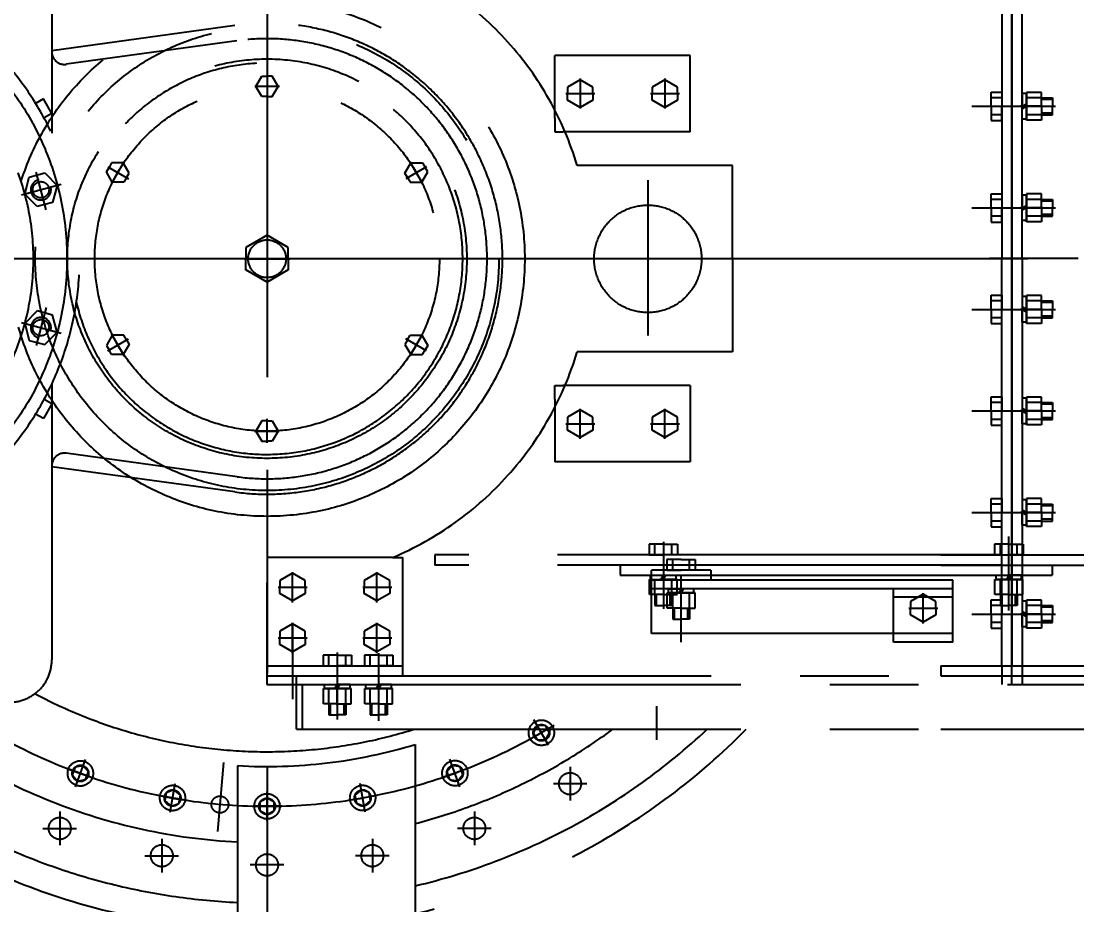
# Model space of a CAD drawing. Header units: millimetres. Extents: x 0 to 29400, y -802 to 20790.
# Drawn here: x 10849 to 12097, y 11105 to 12150 of the extents above; entities that cross this region are included whole.
import ezdxf

# ---------------------------------------------------------------- set-up
doc = ezdxf.new("R2010")
doc.units = ezdxf.units.MM
doc.header["$LTSCALE"] = 700
doc.linetypes.add('K', pattern=[2.5, 1.25, -0.25, 0.25, -0.25, 0.25, -0.25])
for name, color, linetype in [('01', 7, 'Continuous'), ('02', 1, 'Continuous'), ('07', 6, 'K'), ('08', 1, 'Continuous'), ('11', 3, 'Continuous')]:
    doc.layers.add(name, color=color, linetype=linetype)
doc.styles.get("Standard").update_dxf_attribs({"font": 'isocp', "width": 0.707, "bigfont": 'intecad.shx'})
doc.dimstyles.new('INTE', dxfattribs={"dimscale": 70, "dimtxt": 3.5, "dimasz": 3, "dimexe": 3, "dimexo": 0, "dimgap": 1, "dimtad": 1, "dimdec": 0, "dimdsep": 46, "dimtxsty": 'Standard', "dimcen": 0, "dimclrd": 1, "dimclre": 1, "dimclrt": 3, "dimadec": 0, "dimazin": 0, "dimtfac": 1, "dimtdec": 0, "dimtmove": 0, "dimatfit": 0, "dimfxl": 1, "dimarcsym": 0})

# ---------------------------------------------------------------- blocks, each defined once
blk = doc.blocks.new('*D641')
at = {"layer": '02', "color": 1, "linetype": 'Continuous', "lineweight": -2, "ltscale": 1.166667}
for p, q in [((17799.9, 11633.2), (17799.9, 4089.9)), ((4466.3, 10921.1), (4466.3, 4089.9)), ((17589.9, 4299.9), (4676.3, 4299.9))]:
    blk.add_line(p, q, dxfattribs=at)
at = {"layer": '02', "color": 1, "linetype": 'Continuous', "ltscale": 1.166667}
for points in [[(4676.3, 4334.9), (4676.3, 4264.9), (4466.3, 4299.9)], [(17589.9, 4334.9), (17589.9, 4264.9), (17799.9, 4299.9)]]:
    blk.add_solid(points, dxfattribs=at)
at = {"layer": 'Defpoints', "color": 0, "linetype": 'Continuous', "ltscale": 1.166667}
for p in [(17799.9, 11633.2), (4466.3, 10921.1), (4466.3, 4299.9)]:
    blk.add_point(p, dxfattribs=at)
at = {"layer": '02', "color": 3, "linetype": 'Continuous', "ltscale": 1.166667, "insert": (11133.1, 4492.4), "char_height": 245, "attachment_point": 5}
blk.add_mtext('13334', dxfattribs=at)
blk = doc.blocks.new('werwerwer')
at = {"layer": '07', "color": 6, "linetype": 'K'}
for p, q in [((11676.5, 10160.9), (11676.5, 8691.7)), ((9250.4, 9425.9), (18501, 9425.9))]:
    blk.add_line(p, q, dxfattribs=at)
for radius in [304.5, 274, 236]:
    blk.add_circle((11676.5, 9425.9), radius, dxfattribs=at)
blk.add_arc((11676.5, 9426.3), 793.8, 44.4216, 315.4917, dxfattribs=at)
blk = doc.blocks.new('werwr')
at = {"layer": '07', "color": 6, "linetype": 'K'}
for p, q in [((18431, 19948.3), (18431, 18350.4)), ((18176.6, 19621.9), (18176.6, 19296.1)), ((18392.9, 19423.5), (18176.6, 19393.6)), ((18395.4, 19405.5), (18193.6, 19377.6)), ((18431, 19365.4), (18431, 19337.2)), ((18445.6, 19351.6), (18416.7, 19351.6)), ((18417.9, 19351.6), (18424.8, 19363.6)), ((18424.8, 19339.6), (18417.9, 19351.6)), ((18424.8, 19363.6), (18431, 19363.6)), ((18437.1, 19363.6), (18431, 19363.6)), ((18444.1, 19351.6), (18437.1, 19363.6)), ((18437.1, 19339.6), (18444.1, 19351.6)), ((18431, 19339.6), (18424.8, 19339.6)), ((18431, 19339.6), (18437.1, 19339.6)), ((18166.6, 19336.8), (18157.5, 19331.5)), ((18166.6, 19336.8), (18157.5, 19331.5)), ((18176.6, 19319.4), (18166.6, 19336.8)), ((18176.6, 19319.4), (18167.5, 19314.2)), ((18241.1, 19250.4), (18244.2, 19255.8)), ((18242.7, 19256.6), (18267.1, 19242.5)), ((18247.2, 19261.1), (18244.2, 19255.8)), ((18261.1, 19261.1), (18247.2, 19261.1)), ((18261.9, 19262.5), (18247.4, 19237.4)), ((18268, 19249.1), (18261.1, 19261.1)), ((18593.9, 19249.1), (18600.9, 19261.1)), ((18619.3, 19256.6), (18594.9, 19242.5)), ((18614.7, 19237.1), (18600.3, 19262.1)), ((18600.9, 19261.1), (18614.7, 19261.1)), ((18614.7, 19261.1), (18617.8, 19255.8)), ((18620.9, 19250.4), (18617.8, 19255.8)), ((18144.6, 19224.3), (18150, 19244.4)), ((18150, 19244.4), (18168.2, 19249.3)), ((18170.1, 19205.7), (18158.2, 19250.3)), ((18168.2, 19249.3), (18182.8, 19234.6)), ((18248, 19238.4), (18241.1, 19250.4)), ((18265, 19243.8), (18261.9, 19238.4)), ((18265, 19243.8), (18268, 19249.1)), ((18597, 19243.8), (18593.9, 19249.1)), ((18597, 19243.8), (18600.1, 19238.4)), ((18613.9, 19238.4), (18620.9, 19250.4)), ((18881, 19240.8), (18881, 19057.1)), ((18140.8, 19223.3), (18187.7, 19235.9)), ((18182.8, 19234.6), (18177.5, 19214.5)), ((18261.9, 19238.4), (18248, 19238.4)), ((18600.1, 19238.4), (18613.9, 19238.4)), ((18159.3, 19209.6), (18144.6, 19224.3)), ((18177.5, 19214.5), (18159.3, 19209.6)), ((18431, 19177.2), (18431, 19119)), ((18431, 19175.6), (18406, 19161.2)), ((18456, 19161.2), (18431, 19175.6)), ((18406, 19161.2), (18406, 19147.9)), ((18456, 19147.9), (18456, 19161.2)), ((18240.3, 19147.9), (17423.3, 19147.9)), ((19219.1, 19147.9), (17477.4, 19147.9)), ((18477.6, 19147.9), (18385.1, 19147.9)), ((18404.2, 19147.9), (18458.4, 19147.9)), ((18406, 19134.7), (18406, 19147.9)), ((18456, 19147.9), (18456, 19134.7)), ((18431, 19120.2), (18406, 19134.7)), ((18456, 19134.7), (18431, 19120.2)), ((18170.1, 19090.2), (18158.2, 19045.5)), ((18159.3, 19086.2), (18144.6, 19071.5)), ((18177.5, 19081.3), (18159.3, 19086.2)), ((18182.8, 19061.3), (18177.5, 19081.3)), ((18140.8, 19072.5), (18187.7, 19060)), ((18144.6, 19071.5), (18150, 19051.4)), ((18168.2, 19046.6), (18182.8, 19061.3)), ((18248, 19057.4), (18241.1, 19045.4)), ((18242.7, 19039.2), (18267.1, 19053.3)), ((18247.2, 19058.8), (18261.7, 19033.7)), ((18261.9, 19057.4), (18248, 19057.4)), ((18265, 19052.1), (18261.9, 19057.4)), ((18265, 19052.1), (18268, 19046.7)), ((18597, 19052.1), (18593.9, 19046.7)), ((18619.3, 19039.2), (18594.9, 19053.3)), ((18597, 19052.1), (18600.1, 19057.4)), ((18600.1, 19033.4), (18614.5, 19058.4)), ((18600.1, 19057.4), (18613.9, 19057.4)), ((18613.9, 19057.4), (18620.9, 19045.4)), ((18150, 19051.4), (18168.2, 19046.6)), ((18241.1, 19045.4), (18244.2, 19040.1)), ((18247.2, 19034.7), (18244.2, 19040.1)), ((18268, 19046.7), (18261.1, 19034.7)), ((18593.9, 19046.7), (18600.9, 19034.7)), ((18614.7, 19034.7), (18617.8, 19040.1)), ((18620.9, 19045.4), (18617.8, 19040.1)), ((18261.1, 19034.7), (18247.2, 19034.7)), ((18600.9, 19034.7), (18614.7, 19034.7)), ((18176.6, 18999.7), (18176.6, 18673.9)), ((18176.6, 18976.4), (18167.5, 18981.6)), ((18176.6, 18976.4), (18166.6, 18959.1)), ((18166.6, 18959.1), (18157.5, 18964.3)), ((18424.8, 18956.2), (18417.9, 18944.2)), ((18431, 18956.2), (18424.8, 18956.2)), ((18431, 18930.5), (18431, 18958.7)), ((18431, 18956.2), (18437.1, 18956.2)), ((18437.1, 18956.2), (18444.1, 18944.2)), ((18416.3, 18944.2), (18445.3, 18944.2)), ((18417.9, 18944.2), (18424.8, 18932.2)), ((18444.1, 18944.2), (18437.1, 18932.2)), ((18424.8, 18932.2), (18431, 18932.2)), ((18437.1, 18932.2), (18431, 18932.2)), ((18395.6, 18890.3), (18193.6, 18918)), ((18392.9, 18872.3), (18176.6, 18902.2)), ((18891.4, 18619.1), (18891.4, 18579.4)), ((18763.7, 18573), (18746.4, 18602.9)), ((18770.3, 18596.5), (18740.8, 18579.5)), ((18750.3, 18596.2), (18745.4, 18587.8)), ((18760, 18596.2), (18750.3, 18596.2)), ((18764.9, 18587.8), (18760, 18596.2)), ((18745.4, 18587.8), (18750.3, 18579.4)), ((18750.3, 18579.4), (18760, 18579.4)), ((18760, 18579.4), (18764.9, 18587.8)), ((18606, 18574), (18606, 18297.9)), ((18204.6, 18523.8), (18216.4, 18556.2)), ((18658.8, 18524.1), (18647, 18556.4)), ((18226.8, 18533.8), (18194.8, 18545.5)), ((18204.1, 18547.3), (18200.8, 18538.1)), ((18213.7, 18548.9), (18204.1, 18547.3)), ((18220, 18541.5), (18213.7, 18548.9)), ((18216.6, 18532.4), (18220, 18541.5)), ((18379.6, 18552.6), (18372.5, 18471.3)), ((18396, 18548.9), (18396, 18297.9)), ((18669.4, 18546), (18637.4, 18534.4)), ((18649.6, 18549.2), (18643.4, 18541.7)), ((18643.4, 18541.7), (18646.7, 18532.6)), ((18659.2, 18547.5), (18649.6, 18549.2)), ((18662.5, 18538.4), (18659.2, 18547.5)), ((18789.1, 18547.5), (18789.1, 18507.8)), ((18200.8, 18538.1), (18207.1, 18530.7)), ((18207.1, 18530.7), (18216.6, 18532.4)), ((18646.7, 18532.6), (18656.3, 18530.9)), ((18656.3, 18530.9), (18662.5, 18538.4)), ((18311.9, 18516.9), (18310.2, 18507.4)), ((18321, 18520.3), (18311.9, 18516.9)), ((18316.4, 18493.9), (18322.4, 18527.8)), ((18328.5, 18514), (18321, 18520.3)), ((18328.5, 18514), (18321, 18520.3)), ((18431, 18483.9), (18431, 18518.3)), ((18542.4, 18520.4), (18534.9, 18514.1)), ((18547, 18494.1), (18541, 18528)), ((18551.5, 18517.1), (18542.4, 18520.4)), ((18553.2, 18507.5), (18551.5, 18517.1)), ((18809, 18527.6), (18769.3, 18527.6)), ((18336.5, 18507.7), (18303, 18513.6)), ((18310.2, 18507.4), (18317.7, 18501.1)), ((18317.7, 18501.1), (18326.8, 18504.4)), ((18326.8, 18504.4), (18328.5, 18514)), ((18326.8, 18504.4), (18328.5, 18514)), ((18431, 18510.6), (18422.6, 18505.8)), ((18422.6, 18505.8), (18422.6, 18496.1)), ((18439.4, 18505.8), (18431, 18510.6)), ((18439.4, 18496.1), (18439.4, 18505.8)), ((18561.2, 18513.8), (18527.7, 18507.9)), ((18534.9, 18514.1), (18536.6, 18504.6)), ((18536.6, 18504.6), (18545.7, 18501.2)), ((18545.7, 18501.2), (18553.2, 18507.5)), ((18186, 18494.7), (18186, 18455)), ((18448.4, 18500.9), (18414.4, 18500.9)), ((18422.6, 18496.1), (18431, 18491.2)), ((18431, 18491.2), (18439.4, 18496.1)), ((18676, 18494.7), (18676, 18455)), ((18166.1, 18474.8), (18205.9, 18474.8)), ((18695.8, 18474.8), (18656.1, 18474.8)), ((18306.6, 18462.4), (18306.6, 18422.7)), ((18555.4, 18462.4), (18555.4, 18422.7)), ((18286.7, 18442.5), (18326.5, 18442.5)), ((18431, 18451.5), (18431, 18411.8)), ((18575.2, 18442.5), (18535.5, 18442.5)), ((18450.8, 18431.6), (18411.1, 18431.6))]:
    blk.add_line(p, q, dxfattribs=at)
for centre, radius in [((17859.5, 19148.1), 335), ((17859.5, 19147.9), 295), ((18431, 19147.9), 203.7), ((18163.7, 19229.4), 9.6), ((18881, 19147.8), 63.5), ((18431, 19147.9), 22.3), ((18163.7, 19066.4), 9.6), ((18755.2, 18587.8), 15), ((18755.2, 18587.8), 9.72), ((18210.4, 18539.8), 15), ((18653, 18540.1), 15), ((18210.4, 18539.8), 9.72), ((18653, 18540.1), 9.72), ((18789.1, 18527.6), 13), ((18319.3, 18510.7), 15), ((18319.3, 18510.7), 9.72), ((18431, 18500.9), 15), ((18544, 18510.8), 15), ((18544, 18510.8), 9.72), ((18375.3, 18503), 10), ((18431, 18500.9), 9.72), ((18186, 18474.8), 13), ((18676, 18474.8), 13), ((18306.6, 18442.5), 13), ((18555.4, 18442.5), 13), ((18431, 18431.6), 13)]:
    blk.add_circle(centre, radius, dxfattribs=at)
for centre, radius, start, end in [((17859.5, 19147.9), 350, 213.6419, 146.3581), ((18431, 19147.9), 278.2, 262.1367, 97.8633), ((18431, 19147.9), 260, 262.1902, 97.8582), ((18191.6, 19392.5), 15, 180, 277.8582), ((18431, 19147.9), 231.2, 192.9334, 167.0666), ((18163.7, 19229.4), 12, 100.2195, 19.785), ((18163.7, 19066.4), 12, 340.215, 259.7805), ((18191.6, 18903.2), 15, 82.1902, 180), ((18126.6, 18673.9), 50, 270, 0), ((18431, 19147.9), 582.5, 241.9102, 287.3489), ((18431, 19147.9), 761.4, 223.4918, 267.3651), ((18431, 19147.9), 690, 229.4131, 267.0924), ((18431, 19147.9), 647, 234.0854, 300.7562), ((18431, 19147.9), 690, 284.692, 306.3127), ((18431, 19147.9), 761.4, 283.2885, 313.09), ((18431, 19147.9), 600, 266.6558, 286.9578)]:
    blk.add_arc(centre, radius, start, end, dxfattribs=at)
blk = doc.blocks.new('w34')
at = {"layer": '07', "color": 6, "linetype": 'K', "ltscale": 0.6}
for p, q in [((10343.5, 34105.9), (10343.5, 34608.9)), ((10319.5, 34455.9), (10319.5, 34105.9)), ((10331.5, 34455.9), (10331.5, 34105.9)), ((10331.5, 34105.9), (10331.5, 34455.9)), ((9951.1, 34345.9), (9791.1, 34345.9)), ((9791.1, 34271.9), (9791.1, 34345.9)), ((9951.1, 34255.9), (9951.1, 34345.9)), ((10307, 34285.9), (10307, 34302.6)), ((10307, 34302.6), (10319.5, 34302.6)), ((10319.5, 34302.6), (10319.5, 34285.9)), ((10343.5, 34301), (10343.5, 34285.9)), ((10348.5, 34301), (10343.5, 34301)), ((10366.5, 34302.3), (10348.5, 34302.3)), ((10348.5, 34302.3), (10348.5, 34285.9)), ((10348.5, 34285.9), (10348.5, 34301)), ((10366.5, 34285.9), (10366.5, 34302.3)), ((10319.5, 34295.9), (10307, 34295.9)), ((10343.5, 34285.9), (10348.5, 34288.8)), ((10366.5, 34295.9), (10348.5, 34295.9)), ((10366.5, 34295.9), (10379.5, 34295.9)), ((10379.5, 34293.9), (10366.5, 34293.9)), ((10379.5, 34295.9), (10379.5, 34285.9)), ((10283.9, 34285.9), (10374.1, 34285.9)), ((10303.9, 34285.9), (10383.1, 34285.9)), ((10307, 34285.9), (10307, 34269.1)), ((10319.5, 34275.9), (10307, 34275.9)), ((10319.5, 34269.1), (10319.5, 34285.9)), ((10350.6, 34285.9), (10341.4, 34285.9)), ((10343.5, 34270.8), (10343.5, 34285.9)), ((10348.5, 34285.9), (10343.5, 34283)), ((10367.6, 34285.9), (10347.5, 34285.9)), ((10348.5, 34269.4), (10348.5, 34285.9)), ((10348.5, 34285.9), (10348.5, 34270.8)), ((10366.5, 34275.9), (10348.5, 34275.9)), ((10366.5, 34285.9), (10366.5, 34269.4)), ((10379.5, 34277.9), (10366.5, 34277.9)), ((10366.5, 34275.9), (10379.5, 34275.9)), ((10379.5, 34275.9), (10379.5, 34285.9)), ((9791.1, 34271.9), (9791.1, 34255.9)), ((10307, 34269.1), (10319.5, 34269.1)), ((10348.5, 34270.8), (10343.5, 34270.8)), ((10366.5, 34269.4), (10348.5, 34269.4)), ((9791.1, 34255.9), (9800.7, 34255.9)), ((9951.1, 34255.9), (9800.7, 34255.9)), ((10001.1, 34215.9), (9817.6, 34215.9)), ((10001.1, 34105.9), (10001.1, 34215.9)), ((10307, 34182.6), (10319.5, 34182.6)), ((10307, 34165.9), (10307, 34182.6)), ((10319.5, 34175.9), (10307, 34175.9)), ((10319.5, 34182.6), (10319.5, 34165.9)), ((10348.5, 34181), (10343.5, 34181)), ((10343.5, 34181), (10343.5, 34165.9)), ((10366.5, 34182.3), (10348.5, 34182.3)), ((10348.5, 34182.3), (10348.5, 34165.9)), ((10348.5, 34165.9), (10348.5, 34181)), ((10366.5, 34175.9), (10348.5, 34175.9)), ((10366.5, 34165.9), (10366.5, 34182.3)), ((10366.5, 34175.9), (10379.5, 34175.9)), ((10379.5, 34173.9), (10366.5, 34173.9)), ((10379.5, 34175.9), (10379.5, 34165.9)), ((10283.9, 34165.9), (10374.1, 34165.9)), ((10303.9, 34165.9), (10383.1, 34165.9)), ((10307, 34165.9), (10307, 34149.1)), ((10319.5, 34149.1), (10319.5, 34165.9)), ((10350.6, 34165.9), (10341.4, 34165.9)), ((10343.5, 34165.9), (10348.5, 34168.8)), ((10348.5, 34165.9), (10343.5, 34163)), ((10343.5, 34150.8), (10343.5, 34165.9)), ((10367.6, 34165.9), (10347.5, 34165.9)), ((10348.5, 34165.9), (10348.5, 34150.8)), ((10348.5, 34149.4), (10348.5, 34165.9)), ((10366.5, 34165.9), (10366.5, 34149.4)), ((10379.5, 34155.9), (10379.5, 34165.9)), ((10319.5, 34155.9), (10307, 34155.9)), ((10307, 34149.1), (10319.5, 34149.1)), ((10348.5, 34150.8), (10343.5, 34150.8)), ((10366.5, 34155.9), (10348.5, 34155.9)), ((10366.5, 34149.4), (10348.5, 34149.4)), ((10379.5, 34157.9), (10366.5, 34157.9)), ((10366.5, 34155.9), (10379.5, 34155.9)), ((10001.1, 34105.9), (10001.1, 33995.9)), ((12299.8, 34105.9), (10302, 34105.9)), ((10319.5, 33624.9), (10319.5, 34105.9)), ((10331.5, 34105.9), (10331.5, 33624.9)), ((10331.5, 33624.9), (10331.5, 34105.9)), ((10343.5, 34105.9), (10343.5, 33602.9)), ((10307, 34045.9), (10307, 34062.6)), ((10307, 34062.6), (10319.5, 34062.6)), ((10319.5, 34062.6), (10319.5, 34045.9)), ((10348.5, 34062.3), (10348.5, 34045.9)), ((10366.5, 34062.3), (10348.5, 34062.3)), ((10366.5, 34045.9), (10366.5, 34062.3)), ((10319.5, 34055.9), (10307, 34055.9)), ((10343.5, 34061), (10343.5, 34045.9)), ((10348.5, 34061), (10343.5, 34061)), ((10348.5, 34045.9), (10348.5, 34061)), ((10366.5, 34055.9), (10348.5, 34055.9)), ((10366.5, 34055.9), (10379.5, 34055.9)), ((10379.5, 34053.9), (10366.5, 34053.9)), ((10379.5, 34055.9), (10379.5, 34045.9)), ((10283.9, 34045.9), (10374.1, 34045.9)), ((10303.9, 34045.9), (10383.1, 34045.9)), ((10307, 34045.9), (10307, 34029.1)), ((10319.5, 34029.1), (10319.5, 34045.9)), ((10350.6, 34045.9), (10341.4, 34045.9)), ((10348.5, 34045.9), (10343.5, 34048.8)), ((10343.5, 34045.9), (10348.5, 34043)), ((10343.5, 34030.8), (10343.5, 34045.9)), ((10367.6, 34045.9), (10347.5, 34045.9)), ((10348.5, 34029.4), (10348.5, 34045.9)), ((10348.5, 34045.9), (10348.5, 34030.8)), ((10366.5, 34045.9), (10366.5, 34029.4)), ((10379.5, 34037.9), (10366.5, 34037.9)), ((10379.5, 34035.9), (10379.5, 34045.9)), ((10319.5, 34035.9), (10307, 34035.9)), ((10307, 34029.1), (10319.5, 34029.1)), ((10348.5, 34030.8), (10343.5, 34030.8)), ((10366.5, 34035.9), (10348.5, 34035.9)), ((10366.5, 34029.4), (10348.5, 34029.4)), ((10366.5, 34035.9), (10379.5, 34035.9)), ((10001.1, 33995.9), (9817.6, 33995.9)), ((9791.1, 33955.9), (9800.7, 33955.9)), ((9791.1, 33939.9), (9791.1, 33955.9)), ((9951.1, 33955.9), (9800.7, 33955.9)), ((9951.1, 33955.9), (9951.1, 33865.9)), ((9791.1, 33939.9), (9791.1, 33865.9)), ((10307, 33925.9), (10307, 33942.6)), ((10307, 33942.6), (10319.5, 33942.6)), ((10319.5, 33942.6), (10319.5, 33925.9)), ((10343.5, 33941), (10343.5, 33925.9)), ((10348.5, 33941), (10343.5, 33941)), ((10366.5, 33942.3), (10348.5, 33942.3)), ((10348.5, 33942.3), (10348.5, 33925.9)), ((10348.5, 33925.9), (10348.5, 33941)), ((10366.5, 33925.9), (10366.5, 33942.3)), ((10283.9, 33925.9), (10374.1, 33925.9)), ((10303.9, 33925.9), (10383.1, 33925.9)), ((10319.5, 33935.9), (10307, 33935.9)), ((10307, 33925.9), (10307, 33909.1)), ((10319.5, 33909.1), (10319.5, 33925.9)), ((10350.6, 33925.9), (10341.4, 33925.9)), ((10348.5, 33925.9), (10343.5, 33928.8)), ((10343.5, 33925.9), (10348.5, 33923)), ((10343.5, 33910.8), (10343.5, 33925.9)), ((10367.6, 33925.9), (10347.5, 33925.9)), ((10366.5, 33935.9), (10348.5, 33935.9)), ((10348.5, 33925.9), (10348.5, 33910.8)), ((10348.5, 33909.4), (10348.5, 33925.9)), ((10366.5, 33935.9), (10379.5, 33935.9)), ((10379.5, 33933.9), (10366.5, 33933.9)), ((10366.5, 33925.9), (10366.5, 33909.4)), ((10379.5, 33935.9), (10379.5, 33925.9)), ((10379.5, 33915.9), (10379.5, 33925.9)), ((10319.5, 33915.9), (10307, 33915.9)), ((10366.5, 33915.9), (10348.5, 33915.9)), ((10379.5, 33917.9), (10366.5, 33917.9)), ((10366.5, 33915.9), (10379.5, 33915.9)), ((10307, 33909.1), (10319.5, 33909.1)), ((10348.5, 33910.8), (10343.5, 33910.8)), ((10366.5, 33909.4), (10348.5, 33909.4)), ((9951.1, 33865.9), (9791.1, 33865.9)), ((10307, 33805.9), (10307, 33822.6)), ((10307, 33822.6), (10319.5, 33822.6)), ((10319.5, 33815.9), (10307, 33815.9)), ((10319.5, 33822.6), (10319.5, 33805.9)), ((10348.5, 33821), (10343.5, 33821)), ((10343.5, 33821), (10343.5, 33805.9)), ((10366.5, 33822.3), (10348.5, 33822.3)), ((10348.5, 33822.3), (10348.5, 33805.9)), ((10348.5, 33805.9), (10348.5, 33821)), ((10366.5, 33815.9), (10348.5, 33815.9)), ((10366.5, 33805.9), (10366.5, 33822.3)), ((10366.5, 33815.9), (10379.5, 33815.9)), ((10379.5, 33813.9), (10366.5, 33813.9)), ((10379.5, 33815.9), (10379.5, 33805.9)), ((10283.9, 33805.9), (10374.1, 33805.9)), ((10303.9, 33805.9), (10383.1, 33805.9)), ((10307, 33805.9), (10307, 33789.1)), ((10319.5, 33789.1), (10319.5, 33805.9)), ((10350.6, 33805.9), (10341.4, 33805.9)), ((10348.5, 33805.9), (10343.5, 33808.8)), ((10343.5, 33805.9), (10348.5, 33803)), ((10343.5, 33790.8), (10343.5, 33805.9)), ((10367.6, 33805.9), (10347.5, 33805.9)), ((10348.5, 33789.4), (10348.5, 33805.9)), ((10348.5, 33805.9), (10348.5, 33790.8)), ((10366.5, 33805.9), (10366.5, 33789.4)), ((10379.5, 33795.9), (10379.5, 33805.9)), ((10319.5, 33795.9), (10307, 33795.9)), ((10307, 33789.1), (10319.5, 33789.1)), ((10348.5, 33790.8), (10343.5, 33790.8)), ((10366.5, 33795.9), (10348.5, 33795.9)), ((10366.5, 33789.4), (10348.5, 33789.4)), ((10379.5, 33797.9), (10366.5, 33797.9)), ((10366.5, 33795.9), (10379.5, 33795.9)), ((10327.8, 33690.1), (10327.8, 33777.7)), ((9902.7, 33768.4), (9902.7, 33755.9)), ((9919.5, 33768.4), (9902.7, 33768.4)), ((9909.5, 33755.9), (9909.5, 33768.4)), ((9919.5, 33771.4), (9919.5, 33692.3)), ((9919.5, 33768.4), (9936.3, 33768.4)), ((9929.5, 33755.9), (9929.5, 33768.4)), ((9936.3, 33768.4), (9936.3, 33755.9)), ((10311, 33768.4), (10311, 33755.9)), ((10327.8, 33768.4), (10311, 33768.4)), ((10317.8, 33755.9), (10317.8, 33768.4)), ((10327.8, 33768.4), (10344.6, 33768.4)), ((10337.8, 33755.9), (10337.8, 33768.4)), ((10344.6, 33768.4), (10344.6, 33755.9)), ((9599.6, 33752.9), (9451.1, 33752.9)), ((9599.6, 33752.9), (9611.1, 33752.9)), ((9611.1, 33752.9), (9611.1, 33624.9)), ((10319.5, 33755.9), (9649.5, 33755.9)), ((10319.5, 33755.9), (9649.5, 33755.9)), ((9649.5, 33755.9), (9649.5, 33743.9)), ((9649.5, 33755.9), (9649.5, 33743.9)), ((9902.7, 33755.9), (9919.5, 33755.9)), ((9936.3, 33755.9), (9919.5, 33755.9)), ((9940.6, 33750.4), (9923.8, 33750.4)), ((9923.8, 33750.4), (9923.8, 33737.9)), ((9940.6, 33750.4), (9923.8, 33750.4)), ((9930.6, 33737.9), (9930.6, 33750.4)), ((9940.6, 33750.4), (9957.3, 33750.4)), ((9950.6, 33737.9), (9950.6, 33750.4)), ((9957.3, 33750.4), (9957.3, 33737.9)), ((10247.5, 33755.9), (10851.5, 33755.9)), ((10311, 33755.9), (10327.8, 33755.9)), ((10344.6, 33755.9), (10327.8, 33755.9)), ((10319.5, 33743.9), (9649.5, 33743.9)), ((10319.5, 33743.9), (9649.5, 33743.9)), ((9868.5, 33743.9), (9868.5, 33731.9)), ((9975.6, 33737.9), (9905.6, 33737.9)), ((9905.6, 33662.9), (9905.6, 33737.9)), ((9923.8, 33737.9), (9940.6, 33737.9)), ((9957.3, 33737.9), (9940.6, 33737.9)), ((9975.6, 33737.9), (9975.6, 33725.9)), ((10247.5, 33743.9), (10851.5, 33743.9)), ((10378.9, 33743.9), (10378.9, 33731.9)), ((9868.5, 33731.9), (10378.9, 33731.9)), ((9903, 33708.9), (9903, 33726.9)), ((9903, 33726.8), (9919.5, 33726.8)), ((9904.4, 33726.9), (9904.4, 33731.9)), ((10261.5, 33725.9), (9905.6, 33725.9)), ((9909.5, 33708.9), (9909.5, 33726.9)), ((9919.5, 33731.9), (9916.6, 33726.9)), ((9919.5, 33726.9), (9922.4, 33731.9)), ((9936, 33726.9), (9919.5, 33726.9)), ((9919.5, 33726.9), (9934.6, 33726.9)), ((9929.5, 33708.9), (9929.5, 33726.9)), ((9934.6, 33726.9), (9934.6, 33731.9)), ((9936, 33708.9), (9936, 33726.9)), ((9940.6, 33652.9), (9940.6, 33732.8)), ((10261.5, 33652.9), (10261.5, 33725.9)), ((10311.3, 33708.9), (10311.3, 33726.9)), ((10311.3, 33726.9), (10327.8, 33726.9)), ((10312.7, 33731.9), (10327.8, 33731.9)), ((10312.7, 33726.9), (10312.7, 33731.9)), ((10327.8, 33726.9), (10312.7, 33726.9)), ((10317.8, 33708.9), (10317.8, 33726.9)), ((10327.8, 33731.9), (10324.9, 33726.9)), ((10327.8, 33722.8), (10327.8, 33732)), ((10342.9, 33731.9), (10327.8, 33731.9)), ((10327.8, 33726.9), (10330.7, 33731.9)), ((10344.3, 33726.9), (10327.8, 33726.9)), ((10327.8, 33726.9), (10342.9, 33726.9)), ((10337.8, 33708.9), (10337.8, 33726.9)), ((10342.9, 33726.9), (10342.9, 33731.9)), ((10344.3, 33708.9), (10344.3, 33726.9)), ((9451.1, 33722.9), (9451.1, 33602.9)), ((10261.5, 33715.9), (9905.6, 33715.9)), ((9925.5, 33715.9), (9940.6, 33715.9)), ((9925.5, 33710.9), (9925.5, 33715.9)), ((9940.6, 33715.9), (9937.7, 33710.9)), ((9940.6, 33706.8), (9940.6, 33716)), ((9955.7, 33715.9), (9940.6, 33715.9)), ((9940.6, 33710.9), (9943.5, 33715.9)), ((9955.7, 33710.9), (9955.7, 33715.9)), ((10191.5, 33652.9), (10191.5, 33715.9)), ((9919.5, 33708.9), (9903, 33708.9)), ((9909.5, 33708.9), (9909.5, 33695.9)), ((9911.5, 33695.9), (9911.5, 33708.9)), ((9919.5, 33708.9), (9936, 33708.9)), ((9924.1, 33710.9), (9940.6, 33710.9)), ((9924.1, 33692.9), (9924.1, 33710.9)), ((9940.6, 33710.9), (9925.5, 33710.9)), ((9927.5, 33695.9), (9927.5, 33708.9)), ((9929.5, 33708.9), (9929.5, 33695.9)), ((9930.6, 33692.9), (9930.6, 33710.9)), ((9940.6, 33710.9), (9955.7, 33710.9)), ((9957, 33710.9), (9940.6, 33710.9)), ((9950.6, 33692.9), (9950.6, 33710.9)), ((9957, 33692.9), (9957, 33710.9)), ((10261.5, 33705.9), (10191.5, 33705.9)), ((10307, 33685.9), (10307, 33702.6)), ((10307, 33702.6), (10319.5, 33702.6)), ((10327.8, 33708.9), (10311.3, 33708.9)), ((10317.8, 33708.9), (10317.8, 33695.9)), ((10319.5, 33702.6), (10319.5, 33685.9)), ((10319.8, 33695.9), (10319.8, 33708.9)), ((10327.8, 33708.9), (10344.3, 33708.9)), ((10335.8, 33695.9), (10335.8, 33708.9)), ((10337.8, 33708.9), (10337.8, 33695.9)), ((10348.5, 33701), (10343.5, 33701)), ((10343.5, 33701), (10343.5, 33685.9)), ((10366.5, 33702.3), (10348.5, 33702.3)), ((10348.5, 33702.3), (10348.5, 33685.9)), ((10348.5, 33685.9), (10348.5, 33701)), ((10366.5, 33685.9), (10366.5, 33702.3)), ((9909.5, 33695.9), (9919.5, 33695.9)), ((9929.5, 33695.9), (9919.5, 33695.9)), ((9940.6, 33692.9), (9924.1, 33692.9)), ((9930.6, 33692.9), (9930.6, 33679.9)), ((9932.6, 33679.9), (9932.6, 33692.9)), ((9940.6, 33692.9), (9957, 33692.9)), ((9948.6, 33679.9), (9948.6, 33692.9)), ((9950.6, 33692.9), (9950.6, 33679.9)), ((10319.5, 33695.9), (10307, 33695.9)), ((10317.8, 33695.9), (10327.8, 33695.9)), ((10337.8, 33695.9), (10327.8, 33695.9)), ((10348.5, 33685.9), (10343.5, 33688.8)), ((10366.5, 33695.9), (10348.5, 33695.9)), ((10366.5, 33695.9), (10379.5, 33695.9)), ((10379.5, 33693.9), (10366.5, 33693.9)), ((10379.5, 33695.9), (10379.5, 33685.9)), ((9481.1, 33675.5), (9481.1, 33585.2)), ((9930.6, 33679.9), (9940.6, 33679.9)), ((9950.6, 33679.9), (9940.6, 33679.9)), ((10283.9, 33685.9), (10374.1, 33685.9)), ((10303.9, 33685.9), (10383.1, 33685.9)), ((10307, 33685.9), (10307, 33669.1)), ((10319.5, 33675.9), (10307, 33675.9)), ((10319.5, 33669.1), (10319.5, 33685.9)), ((10350.6, 33685.9), (10341.4, 33685.9)), ((10343.5, 33685.9), (10348.5, 33683)), ((10343.5, 33670.8), (10343.5, 33685.9)), ((10367.6, 33685.9), (10347.5, 33685.9)), ((10348.5, 33685.9), (10348.5, 33670.8)), ((10348.5, 33669.4), (10348.5, 33685.9)), ((10366.5, 33675.9), (10348.5, 33675.9)), ((10366.5, 33685.9), (10366.5, 33669.4)), ((10379.5, 33677.9), (10366.5, 33677.9)), ((10366.5, 33675.9), (10379.5, 33675.9)), ((10379.5, 33675.9), (10379.5, 33685.9)), ((10261.5, 33662.9), (9905.6, 33662.9)), ((10307, 33669.1), (10319.5, 33669.1)), ((10348.5, 33670.8), (10343.5, 33670.8)), ((10366.5, 33669.4), (10348.5, 33669.4)), ((10261.5, 33652.9), (10191.5, 33652.9)), ((9517.5, 33637.4), (9517.5, 33624.9)), ((9534.2, 33637.4), (9517.5, 33637.4)), ((9524.2, 33624.9), (9524.2, 33637.4)), ((9534.2, 33640.4), (9534.2, 33561.3)), ((9534.2, 33637.4), (9551, 33637.4)), ((9544.2, 33624.9), (9544.2, 33637.4)), ((9551, 33637.4), (9551, 33624.9)), ((9583.2, 33637.4), (9566.4, 33637.4)), ((9566.4, 33637.4), (9566.4, 33624.9)), ((9573.2, 33624.9), (9573.2, 33637.4)), ((9583.2, 33559.9), (9583.2, 33639.8)), ((9583.2, 33637.4), (9599.9, 33637.4)), ((9593.2, 33624.9), (9593.2, 33637.4)), ((9599.9, 33637.4), (9599.9, 33624.9)), ((9451.1, 33624.9), (9611.1, 33624.9)), ((9451.1, 33612.9), (10247.5, 33612.9)), ((9486.1, 33549.9), (9486.1, 33612.9)), ((9517.5, 33624.9), (9534.2, 33624.9)), ((9551, 33624.9), (9534.2, 33624.9)), ((9566.4, 33624.9), (9583.2, 33624.9)), ((9599.9, 33624.9), (9583.2, 33624.9)), ((9611.1, 33624.9), (9611.1, 33612.9)), ((10247.5, 33624.9), (10851.5, 33624.9)), ((10247.5, 33624.9), (10247.5, 33612.9)), ((10247.5, 33612.9), (10851.5, 33612.9)), ((10319.5, 33624.9), (10319.5, 33602.9)), ((10331.5, 33602.9), (10331.5, 33624.9)), ((9451.1, 33602.9), (9486.1, 33602.9)), ((9486.1, 33602.9), (10536.4, 33602.9)), ((9493.2, 33549.9), (9493.2, 33602.9)), ((9519.1, 33602.9), (9534.2, 33602.9)), ((9519.1, 33597.9), (9519.1, 33602.9)), ((9534.2, 33602.9), (9531.3, 33597.9)), ((9534.2, 33593.8), (9534.2, 33603)), ((9534.2, 33597.9), (9537.1, 33602.9)), ((9549.3, 33602.9), (9534.2, 33602.9)), ((9549.3, 33597.9), (9549.3, 33602.9)), ((9568.1, 33597.9), (9568.1, 33602.9)), ((9568.1, 33602.9), (9583.2, 33602.9)), ((9583.2, 33602.9), (9580.3, 33597.9)), ((9583.2, 33593.8), (9583.2, 33603)), ((9583.2, 33597.9), (9586.1, 33602.9)), ((9598.3, 33602.9), (9583.2, 33602.9)), ((9598.3, 33597.9), (9598.3, 33602.9)), ((9517.7, 33597.9), (9534.2, 33597.9)), ((9517.7, 33579.9), (9517.7, 33597.9)), ((9534.2, 33597.9), (9519.1, 33597.9)), ((9524.2, 33579.9), (9524.2, 33597.9)), ((9534.2, 33578.8), (9534.2, 33598.9)), ((9534.2, 33597.9), (9549.3, 33597.9)), ((9550.7, 33597.9), (9534.2, 33597.9)), ((9544.2, 33579.9), (9544.2, 33597.9)), ((9550.7, 33579.9), (9550.7, 33597.9)), ((9566.7, 33579.9), (9566.7, 33597.9)), ((9566.7, 33597.9), (9583.2, 33597.9)), ((9583.2, 33597.9), (9568.1, 33597.9)), ((9573.2, 33579.9), (9573.2, 33597.9)), ((9599.6, 33597.9), (9583.2, 33597.9)), ((9583.2, 33597.9), (9598.3, 33597.9)), ((9593.2, 33579.9), (9593.2, 33597.9)), ((9599.6, 33579.9), (9599.6, 33597.9)), ((9534.2, 33579.9), (9517.7, 33579.9)), ((9524.2, 33579.9), (9524.2, 33566.9)), ((9526.2, 33566.9), (9526.2, 33579.9)), ((9534.2, 33579.9), (9550.7, 33579.9)), ((9542.2, 33566.9), (9542.2, 33579.9)), ((9544.2, 33579.9), (9544.2, 33566.9)), ((9583.2, 33579.9), (9566.7, 33579.9)), ((9573.2, 33579.9), (9573.2, 33566.9)), ((9575.2, 33566.9), (9575.2, 33579.9)), ((9583.2, 33579.9), (9599.6, 33579.9)), ((9591.2, 33566.9), (9591.2, 33579.9)), ((9593.2, 33579.9), (9593.2, 33566.9)), ((9524.2, 33566.9), (9534.2, 33566.9)), ((9544.2, 33566.9), (9534.2, 33566.9)), ((9573.2, 33566.9), (9583.2, 33566.9)), ((9593.2, 33566.9), (9583.2, 33566.9)), ((9486.1, 33549.9), (10247.5, 33549.9)), ((10247.5, 33549.9), (10536.4, 33549.9))]:
    blk.add_line(p, q, dxfattribs=at)
at = {"layer": '07', "color": 6, "linetype": 'K'}
for p, q in [((9821.1, 34317.3), (9806.1, 34308.7)), ((9821.1, 34318.9), (9821.1, 34283.2)), ((9836.1, 34308.7), (9821.1, 34317.3)), ((9921.1, 34317.3), (9906.1, 34308.7)), ((9921.1, 34318.9), (9921.1, 34283.2)), ((9936.1, 34308.7), (9921.1, 34317.3)), ((9804.4, 34300.9), (9838.6, 34300.9)), ((9806.1, 34308.7), (9806.1, 34300.9)), ((9806.1, 34293.1), (9806.1, 34300.9)), ((9836.1, 34300.9), (9836.1, 34308.7)), ((9836.1, 34300.9), (9836.1, 34293.1)), ((9904.4, 34300.9), (9938.6, 34300.9)), ((9906.1, 34308.7), (9906.1, 34300.9)), ((9906.1, 34293.1), (9906.1, 34300.9)), ((9936.1, 34300.9), (9936.1, 34308.7)), ((9936.1, 34300.9), (9936.1, 34293.1)), ((9821.1, 34284.4), (9806.1, 34293.1)), ((9836.1, 34293.1), (9821.1, 34284.4)), ((9921.1, 34284.4), (9906.1, 34293.1)), ((9936.1, 34293.1), (9921.1, 34284.4)), ((9821.1, 33927.3), (9806.1, 33918.7)), ((9821.1, 33892.8), (9821.1, 33928.6)), ((9836.1, 33918.7), (9821.1, 33927.3)), ((9921.1, 33927.3), (9906.1, 33918.7)), ((9921.1, 33892.8), (9921.1, 33928.6)), ((9936.1, 33918.7), (9921.1, 33927.3)), ((9806.1, 33918.7), (9806.1, 33910.9)), ((9836.1, 33910.9), (9836.1, 33918.7)), ((9906.1, 33918.7), (9906.1, 33910.9)), ((9936.1, 33910.9), (9936.1, 33918.7)), ((9804.4, 33910.9), (9838.6, 33910.9)), ((9806.1, 33903.1), (9806.1, 33910.9)), ((9821.1, 33894.4), (9806.1, 33903.1)), ((9836.1, 33903.1), (9821.1, 33894.4)), ((9836.1, 33910.9), (9836.1, 33903.1)), ((9904.4, 33910.9), (9938.6, 33910.9)), ((9906.1, 33903.1), (9906.1, 33910.9)), ((9921.1, 33894.4), (9906.1, 33903.1)), ((9936.1, 33903.1), (9921.1, 33894.4)), ((9936.1, 33910.9), (9936.1, 33903.1)), ((9481.1, 33734.3), (9466.1, 33725.7)), ((9466.1, 33725.7), (9466.1, 33717.9)), ((9481.1, 33699.8), (9481.1, 33735.6)), ((9496.1, 33725.7), (9481.1, 33734.3)), ((9496.1, 33717.9), (9496.1, 33725.7)), ((9581.1, 33734.3), (9566.1, 33725.7)), ((9566.1, 33725.7), (9566.1, 33717.9)), ((9581.1, 33699.8), (9581.1, 33735.6)), ((9596.1, 33725.7), (9581.1, 33734.3)), ((9596.1, 33717.9), (9596.1, 33725.7)), ((9464.4, 33717.9), (9498.6, 33717.9)), ((9466.1, 33710.1), (9466.1, 33717.9)), ((9496.1, 33717.9), (9496.1, 33710.1)), ((9564.4, 33717.9), (9598.6, 33717.9)), ((9566.1, 33710.1), (9566.1, 33717.9)), ((9596.1, 33717.9), (9596.1, 33710.1)), ((9481.1, 33701.4), (9466.1, 33710.1)), ((9496.1, 33710.1), (9481.1, 33701.4)), ((9581.1, 33701.4), (9566.1, 33710.1)), ((9596.1, 33710.1), (9581.1, 33701.4)), ((10226.5, 33709.3), (10211.5, 33700.7)), ((10211.5, 33700.7), (10211.5, 33692.9)), ((10226.5, 33674.8), (10226.5, 33710.6)), ((10241.5, 33700.7), (10226.5, 33709.3)), ((10241.5, 33692.9), (10241.5, 33700.7)), ((10209.8, 33692.9), (10244, 33692.9)), ((10211.5, 33685.1), (10211.5, 33692.9)), ((10241.5, 33692.9), (10241.5, 33685.1)), ((9481.1, 33639.8), (9481.1, 33675.6)), ((9581.1, 33639.8), (9581.1, 33675.6)), ((10226.5, 33676.4), (10211.5, 33685.1)), ((10241.5, 33685.1), (10226.5, 33676.4)), ((9481.1, 33674.3), (9466.1, 33665.7)), ((9466.1, 33665.7), (9466.1, 33657.9)), ((9496.1, 33665.7), (9481.1, 33674.3)), ((9496.1, 33657.9), (9496.1, 33665.7)), ((9581.1, 33674.3), (9566.1, 33665.7)), ((9566.1, 33665.7), (9566.1, 33657.9)), ((9596.1, 33665.7), (9581.1, 33674.3)), ((9596.1, 33657.9), (9596.1, 33665.7)), ((9464.4, 33657.9), (9498.6, 33657.9)), ((9466.1, 33650.1), (9466.1, 33657.9)), ((9481.1, 33641.4), (9466.1, 33650.1)), ((9496.1, 33650.1), (9481.1, 33641.4)), ((9496.1, 33657.9), (9496.1, 33650.1)), ((9564.4, 33657.9), (9598.6, 33657.9)), ((9566.1, 33650.1), (9566.1, 33657.9)), ((9581.1, 33641.4), (9566.1, 33650.1)), ((9596.1, 33650.1), (9581.1, 33641.4)), ((9596.1, 33657.9), (9596.1, 33650.1))]:
    blk.add_line(p, q, dxfattribs=at)
at = {"layer": '07', "color": 6, "linetype": 'K', "ltscale": 0.6}
for centre, start, end in [((9451.1, 34106.3), 16.643, 67.1587), ((9451.1, 34105.4), 292.8413, 343.357)]:
    blk.add_arc(centre, 382.6, start, end, dxfattribs=at)
blk = doc.blocks.new('*D1517')
at = {"layer": '08', "color": 1, "lineweight": -2, "ltscale": 1.166667}
for p, q in [((9568.1, 12078.9), (9568.1, 12288.9)), ((11262.8, 11868.9), (9358.1, 11868.9)), ((9568.1, 11868.9), (9568.1, 11370.9)), ((10267.4, 11370.9), (9358.1, 11370.9)), ((9568.1, 11160.9), (9568.1, 10950.9))]:
    blk.add_line(p, q, dxfattribs=at)
at = {"layer": '08', "color": 1, "ltscale": 1.166667}
for points in [[(9533.1, 12078.9), (9603.1, 12078.9), (9568.1, 11868.9)], [(9533.1, 11160.9), (9603.1, 11160.9), (9568.1, 11370.9)]]:
    blk.add_solid(points, dxfattribs=at)
at = {"layer": 'Defpoints', "color": 0, "ltscale": 1.166667}
for p in [(11262.8, 11868.9), (9568.1, 11370.9), (10267.4, 11370.9)]:
    blk.add_point(p, dxfattribs=at)
at = {"layer": '08', "color": 3, "ltscale": 1.166667, "insert": (9375.6, 11619.9), "char_height": 245, "attachment_point": 5, "rotation": 90}
blk.add_mtext('498', dxfattribs=at)

msp = doc.modelspace()

# ---------------------------------------------------------------- block references
at = {"layer": '01', "ltscale": 1.166667}
msp.add_blockref('werwr', (-7291, -7279), dxfattribs=at)
at = {"layer": '02', "ltscale": 1.166667}
msp.add_blockref('w34', (1688.8, -22236.9), dxfattribs=at)
at = {"layer": '11', "color": 3, "linetype": 'Continuous', "ltscale": 1.166667}
msp.add_blockref('werwerwer', (-536.5, 2443.1), dxfattribs=at)

# ---------------------------------------------------------------- dimensions: what is measured, and where the dimension line sits
at = {"layer": '02', "color": 1, "linetype": 'Continuous', "ltscale": 1.166667}
dim = msp.add_linear_dim(base=(4466.3, 4299.9), p1=(17799.9, 11633.2), p2=(4466.3, 10921.1), dimstyle='INTE', dxfattribs=at)
dim.commit()
dim.dimension.update_dxf_attribs({"geometry": '*D641', "text_midpoint": (11133.1, 4492.4)})
at = {"layer": '08', "ltscale": 1.166667}
dim = msp.add_linear_dim(base=(9568.1, 11370.9), p1=(11262.8, 11868.9), p2=(10267.4, 11370.9), angle=90, dimstyle='INTE', dxfattribs=at)
dim.commit()
dim.dimension.update_dxf_attribs({"geometry": '*D1517', "text_midpoint": (9568.1, 11619.9), "dimtype": 160})

doc.saveas('drawing.dxf')
